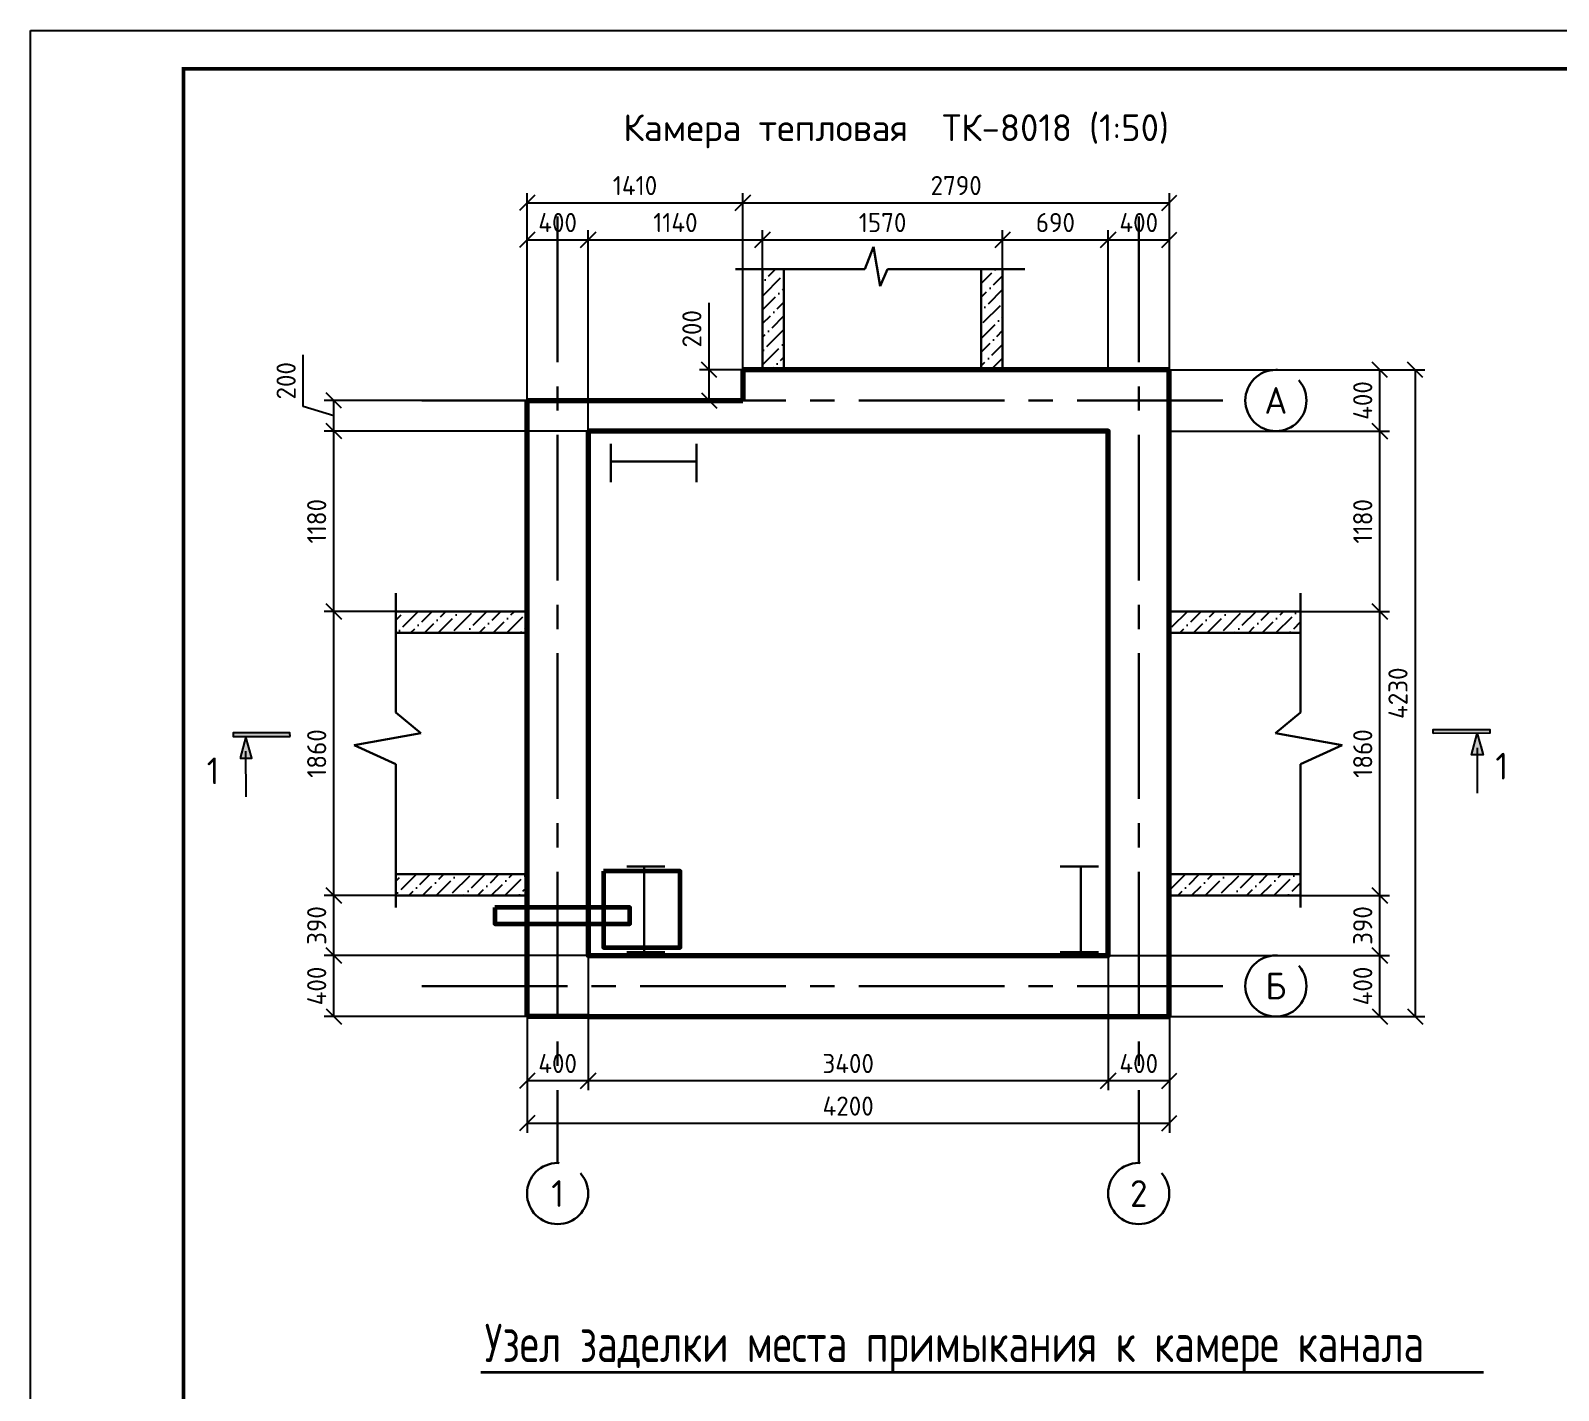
# Model space of a CAD drawing. Header units: millimetres. Extents: x 1601 to 14530, y 1157 to 12625.
# Drawn here: x 7191.1 to 7390.9, y 2383.5 to 2561.4 of the extents above; entities that cross this region are included whole.
import ezdxf

# ---------------------------------------------------------------- set-up
doc = ezdxf.new("R2010")
doc.units = ezdxf.units.MM
doc.linetypes.add('осевая2', pattern=[28.575, 19.05, -3.175, 3.175, -3.175])
for name, color, linetype, lineweight in [('Заголовки', 3, 'Continuous', 35), ('Осевая', 2, 'осевая2', 30), ('Основной', 1, 'Continuous', 60), ('Размер 3.5', 250, 'Continuous', 35), ('Размеры на чертеже', 250, 'Continuous', 25), ('Тонкие', 5, 'Continuous', 30)]:
    doc.layers.add(name, color=color, linetype=linetype, lineweight=lineweight)
doc.layers.add('Штриховка', color=7, linetype='Continuous')
doc.styles.add('-ISOCPEUR-', font='isocpeur.TTF')
doc.styles.add('GOST', font='GOST Common.ttf')
doc.styles.get("Standard").update_dxf_attribs({"font": 'GOST Common.ttf'})
doc.dimstyles.new('М 1 к 50', dxfattribs={"dimtxt": 2.5, "dimasz": 2, "dimexe": 1.25, "dimexo": 0, "dimgap": 1, "dimtad": 1, "dimdec": 0, "dimlfac": 50, "dimzin": 0, "dimdsep": 46, "dimtxsty": 'GOST', "dimblk": 'OBLIQUE', "dimcen": 0, "dimclrd": 256, "dimclre": 256, "dimclrt": 256, "dimazin": 2, "dimtfac": 1, "dimtdec": 0, "dimtmove": 0, "dimatfit": 3, "dimldrblk": 'NONE', "dimfxl": 1.25, "dimtolj": 1, "dimtzin": 0, "dimlwd": -1, "dimlwe": -1, "dimarcsym": 2})
pattern_1 = [(45, (364.0255, -868.468), (0.6735192, 2.46957043), [3.175, -0.635, 0, -0.635])]

# ---------------------------------------------------------------- blocks, each defined once
blk = doc.blocks.new('_Oblique')
at = {"color": 0, "linetype": 'ByBlock', "lineweight": -2}
blk.add_line((-0.5, -0.5), (0.5, 0.5), dxfattribs=at)
blk = doc.blocks.new('*D424')
at = {"transparency": 16777216}
for p, q in [((7332.01, 2440.45), (7368.8, 2440.45)), ((7367.55, 2432.45), (7367.55, 2440.45)), ((7340.01, 2432.45), (7368.8, 2432.45))]:
    blk.add_line(p, q, dxfattribs=at)
at = {"layer": 'Defpoints', "color": 0, "transparency": 16777216}
for p in [(7332.01, 2440.45), (7367.55, 2440.45), (7340.01, 2432.45)]:
    blk.add_point(p, dxfattribs=at)
at = {"transparency": 16777216, "xscale": 2, "yscale": 2, "zscale": 2}
for p, rotation in [((7367.55, 2440.45), 90), ((7367.55, 2432.45), 270)]:
    blk.add_blockref('_Oblique', p, dxfattribs=dict(at, rotation=rotation))
at = {"transparency": 16777216, "insert": (7365.3, 2436.45), "char_height": 2.5, "attachment_point": 5, "rotation": 90, "style": 'GOST'}
blk.add_mtext('\\A1;400', dxfattribs=at)
blk = doc.blocks.new('_None')
blk = doc.blocks.new('*D425')
at = {"transparency": 16777216}
for p, q in [((7357.17, 2448.27), (7368.8, 2448.27)), ((7367.55, 2440.45), (7367.55, 2448.27)), ((7332.01, 2440.45), (7368.8, 2440.45))]:
    blk.add_line(p, q, dxfattribs=at)
at = {"layer": 'Defpoints', "color": 0, "transparency": 16777216}
for p in [(7357.17, 2448.27), (7367.55, 2448.27), (7332.01, 2440.45)]:
    blk.add_point(p, dxfattribs=at)
at = {"transparency": 16777216, "xscale": 2, "yscale": 2, "zscale": 2}
for p, rotation in [((7367.55, 2448.27), 90), ((7367.55, 2440.45), 270)]:
    blk.add_blockref('_Oblique', p, dxfattribs=dict(at, rotation=rotation))
at = {"transparency": 16777216, "insert": (7365.3, 2444.36), "char_height": 2.5, "attachment_point": 5, "rotation": 90, "style": 'GOST'}
blk.add_mtext('\\A1;390', dxfattribs=at)
blk = doc.blocks.new('*D426')
at = {"transparency": 16777216}
for p, q in [((7357.17, 2485.45), (7368.8, 2485.45)), ((7367.55, 2448.27), (7367.55, 2485.45)), ((7357.17, 2448.27), (7368.8, 2448.27))]:
    blk.add_line(p, q, dxfattribs=at)
at = {"layer": 'Defpoints', "color": 0, "transparency": 16777216}
for p in [(7357.17, 2485.45), (7367.55, 2485.45), (7357.17, 2448.27)]:
    blk.add_point(p, dxfattribs=at)
at = {"transparency": 16777216, "xscale": 2, "yscale": 2, "zscale": 2}
for p, rotation in [((7367.55, 2485.45), 90), ((7367.55, 2448.27), 270)]:
    blk.add_blockref('_Oblique', p, dxfattribs=dict(at, rotation=rotation))
at = {"transparency": 16777216, "insert": (7365.3, 2466.86), "char_height": 2.5, "attachment_point": 5, "rotation": 90, "style": 'GOST'}
blk.add_mtext('\\A1;1860', dxfattribs=at)
blk = doc.blocks.new('*D427')
at = {"transparency": 16777216}
for p, q in [((7340.01, 2509.04), (7368.8, 2509.04)), ((7367.55, 2485.45), (7367.55, 2509.04)), ((7357.17, 2485.45), (7368.8, 2485.45))]:
    blk.add_line(p, q, dxfattribs=at)
at = {"layer": 'Defpoints', "color": 0, "transparency": 16777216}
for p in [(7340.01, 2509.04), (7367.55, 2509.04), (7357.17, 2485.45)]:
    blk.add_point(p, dxfattribs=at)
at = {"transparency": 16777216, "xscale": 2, "yscale": 2, "zscale": 2}
for p, rotation in [((7367.55, 2509.04), 90), ((7367.55, 2485.45), 270)]:
    blk.add_blockref('_Oblique', p, dxfattribs=dict(at, rotation=rotation))
at = {"transparency": 16777216, "insert": (7365.3, 2497.24), "char_height": 2.5, "attachment_point": 5, "rotation": 90, "style": 'GOST'}
blk.add_mtext('\\A1;1180', dxfattribs=at)
blk = doc.blocks.new('*D428')
at = {"transparency": 16777216}
for p, q in [((7340.01, 2517.05), (7368.8, 2517.05)), ((7367.55, 2509.04), (7367.55, 2517.05)), ((7340.01, 2509.04), (7368.8, 2509.04))]:
    blk.add_line(p, q, dxfattribs=at)
at = {"layer": 'Defpoints', "color": 0, "transparency": 16777216}
for p in [(7340.01, 2517.05), (7367.55, 2517.05), (7340.01, 2509.04)]:
    blk.add_point(p, dxfattribs=at)
at = {"transparency": 16777216, "xscale": 2, "yscale": 2, "zscale": 2}
for p, rotation in [((7367.55, 2517.05), 90), ((7367.55, 2509.04), 270)]:
    blk.add_blockref('_Oblique', p, dxfattribs=dict(at, rotation=rotation))
at = {"transparency": 16777216, "insert": (7365.3, 2513.04), "char_height": 2.5, "attachment_point": 5, "rotation": 90, "style": 'GOST'}
blk.add_mtext('\\A1;400', dxfattribs=at)
blk = doc.blocks.new('*D429')
at = {"transparency": 16777216}
for p, q in [((7332.01, 2440.45), (7332.01, 2422.81)), ((7340.01, 2432.45), (7340.01, 2422.81)), ((7340.01, 2424.06), (7332.01, 2424.06))]:
    blk.add_line(p, q, dxfattribs=at)
at = {"layer": 'Defpoints', "color": 0, "transparency": 16777216}
for p in [(7332.01, 2440.45), (7340.01, 2432.45), (7332.01, 2424.06)]:
    blk.add_point(p, dxfattribs=at)
at = {"transparency": 16777216, "xscale": 2, "yscale": 2, "zscale": 2, "rotation": 180}
blk.add_blockref('_Oblique', (7332.01, 2424.06), dxfattribs=at)
at = {"transparency": 16777216, "xscale": 2, "yscale": 2, "zscale": 2}
blk.add_blockref('_Oblique', (7340.01, 2424.06), dxfattribs=at)
at = {"transparency": 16777216, "insert": (7336.01, 2426.31), "char_height": 2.5, "attachment_point": 5, "style": 'GOST'}
blk.add_mtext('\\A1;400', dxfattribs=at)
blk = doc.blocks.new('*D430')
at = {"transparency": 16777216}
for p, q in [((7264.01, 2440.45), (7264.01, 2422.81)), ((7332.01, 2440.45), (7332.01, 2422.81)), ((7332.01, 2424.06), (7264.01, 2424.06))]:
    blk.add_line(p, q, dxfattribs=at)
at = {"layer": 'Defpoints', "color": 0, "transparency": 16777216}
for p in [(7264.01, 2440.45), (7332.01, 2440.45), (7264.01, 2424.06)]:
    blk.add_point(p, dxfattribs=at)
at = {"transparency": 16777216, "xscale": 2, "yscale": 2, "zscale": 2, "rotation": 180}
blk.add_blockref('_Oblique', (7264.01, 2424.06), dxfattribs=at)
at = {"transparency": 16777216, "xscale": 2, "yscale": 2, "zscale": 2}
blk.add_blockref('_Oblique', (7332.01, 2424.06), dxfattribs=at)
at = {"transparency": 16777216, "insert": (7298.01, 2426.31), "char_height": 2.5, "attachment_point": 5, "style": 'GOST'}
blk.add_mtext('\\A1;3400', dxfattribs=at)
blk = doc.blocks.new('*D431')
at = {"transparency": 16777216}
for p, q in [((7264.01, 2440.45), (7264.01, 2422.81)), ((7256.01, 2432.45), (7256.01, 2422.81)), ((7264.01, 2424.06), (7256.01, 2424.06))]:
    blk.add_line(p, q, dxfattribs=at)
at = {"layer": 'Defpoints', "color": 0, "transparency": 16777216}
for p in [(7264.01, 2440.45), (7256.01, 2432.45), (7256.01, 2424.06)]:
    blk.add_point(p, dxfattribs=at)
at = {"transparency": 16777216, "xscale": 2, "yscale": 2, "zscale": 2, "rotation": 180}
blk.add_blockref('_Oblique', (7256.01, 2424.06), dxfattribs=at)
at = {"transparency": 16777216, "xscale": 2, "yscale": 2, "zscale": 2}
blk.add_blockref('_Oblique', (7264.01, 2424.06), dxfattribs=at)
at = {"transparency": 16777216, "insert": (7260.01, 2426.31), "char_height": 2.5, "attachment_point": 5, "style": 'GOST'}
blk.add_mtext('\\A1;400', dxfattribs=at)
blk = doc.blocks.new('*D432')
at = {"transparency": 16777216}
for p, q in [((7256.01, 2422.81), (7256.01, 2417.24)), ((7340.01, 2422.81), (7340.01, 2417.24)), ((7256.01, 2418.49), (7340.01, 2418.49))]:
    blk.add_line(p, q, dxfattribs=at)
at = {"layer": 'Defpoints', "color": 0, "transparency": 16777216}
for p in [(7256.01, 2422.81), (7340.01, 2422.81), (7340.01, 2418.49)]:
    blk.add_point(p, dxfattribs=at)
at = {"transparency": 16777216, "xscale": 2, "yscale": 2, "zscale": 2, "rotation": 180}
blk.add_blockref('_Oblique', (7256.01, 2418.49), dxfattribs=at)
at = {"transparency": 16777216, "xscale": 2, "yscale": 2, "zscale": 2}
blk.add_blockref('_Oblique', (7340.01, 2418.49), dxfattribs=at)
at = {"transparency": 16777216, "insert": (7298.01, 2420.74), "char_height": 2.5, "attachment_point": 5, "style": 'GOST'}
blk.add_mtext('\\A1;4200', dxfattribs=at)
blk = doc.blocks.new('*D433')
at = {"transparency": 16777216}
for p, q in [((7264.01, 2440.45), (7229.5, 2440.45)), ((7230.75, 2432.45), (7230.75, 2440.45)), ((7256.01, 2432.45), (7229.5, 2432.45))]:
    blk.add_line(p, q, dxfattribs=at)
at = {"layer": 'Defpoints', "color": 0, "transparency": 16777216}
for p in [(7230.75, 2440.45), (7264.01, 2440.45), (7256.01, 2432.45)]:
    blk.add_point(p, dxfattribs=at)
at = {"transparency": 16777216, "xscale": 2, "yscale": 2, "zscale": 2}
for p, rotation in [((7230.75, 2440.45), 90), ((7230.75, 2432.45), 270)]:
    blk.add_blockref('_Oblique', p, dxfattribs=dict(at, rotation=rotation))
at = {"transparency": 16777216, "insert": (7228.5, 2436.45), "char_height": 2.5, "attachment_point": 5, "rotation": 90, "style": 'GOST'}
blk.add_mtext('\\A1;400', dxfattribs=at)
blk = doc.blocks.new('*D434')
at = {"transparency": 16777216}
for p, q in [((7238.85, 2448.27), (7229.5, 2448.27)), ((7230.75, 2440.45), (7230.75, 2448.27)), ((7264.01, 2440.45), (7229.5, 2440.45))]:
    blk.add_line(p, q, dxfattribs=at)
at = {"layer": 'Defpoints', "color": 0, "transparency": 16777216}
for p in [(7230.75, 2448.27), (7238.85, 2448.27), (7264.01, 2440.45)]:
    blk.add_point(p, dxfattribs=at)
at = {"transparency": 16777216, "xscale": 2, "yscale": 2, "zscale": 2}
for p, rotation in [((7230.75, 2448.27), 90), ((7230.75, 2440.45), 270)]:
    blk.add_blockref('_Oblique', p, dxfattribs=dict(at, rotation=rotation))
at = {"transparency": 16777216, "insert": (7228.5, 2444.36), "char_height": 2.5, "attachment_point": 5, "rotation": 90, "style": 'GOST'}
blk.add_mtext('\\A1;390', dxfattribs=at)
blk = doc.blocks.new('*D435')
at = {"transparency": 16777216}
for p, q in [((7238.85, 2485.45), (7229.5, 2485.45)), ((7230.75, 2448.27), (7230.75, 2485.45)), ((7238.85, 2448.27), (7229.5, 2448.27))]:
    blk.add_line(p, q, dxfattribs=at)
at = {"layer": 'Defpoints', "color": 0, "transparency": 16777216}
for p in [(7230.75, 2485.45), (7238.85, 2485.45), (7238.85, 2448.27)]:
    blk.add_point(p, dxfattribs=at)
at = {"transparency": 16777216, "xscale": 2, "yscale": 2, "zscale": 2}
for p, rotation in [((7230.75, 2485.45), 90), ((7230.75, 2448.27), 270)]:
    blk.add_blockref('_Oblique', p, dxfattribs=dict(at, rotation=rotation))
at = {"transparency": 16777216, "insert": (7228.5, 2466.86), "char_height": 2.5, "attachment_point": 5, "rotation": 90, "style": 'GOST'}
blk.add_mtext('\\A1;1860', dxfattribs=at)
blk = doc.blocks.new('*D436')
at = {"transparency": 16777216}
for p, q in [((7264.01, 2509.05), (7229.5, 2509.05)), ((7230.75, 2485.45), (7230.75, 2509.05)), ((7238.85, 2485.45), (7229.5, 2485.45))]:
    blk.add_line(p, q, dxfattribs=at)
at = {"layer": 'Defpoints', "color": 0, "transparency": 16777216}
for p in [(7230.75, 2509.05), (7264.01, 2509.05), (7238.85, 2485.45)]:
    blk.add_point(p, dxfattribs=at)
at = {"transparency": 16777216, "xscale": 2, "yscale": 2, "zscale": 2}
for p, rotation in [((7230.75, 2509.05), 90), ((7230.75, 2485.45), 270)]:
    blk.add_blockref('_Oblique', p, dxfattribs=dict(at, rotation=rotation))
at = {"transparency": 16777216, "insert": (7228.5, 2497.25), "char_height": 2.5, "attachment_point": 5, "rotation": 90, "style": 'GOST'}
blk.add_mtext('\\A1;1180', dxfattribs=at)
blk = doc.blocks.new('*D437')
at = {"transparency": 16777216}
for p, q in [((7226.75, 2512.25), (7226.75, 2519)), ((7230.75, 2511.05), (7226.75, 2512.25)), ((7256.01, 2513.05), (7229.5, 2513.05)), ((7230.75, 2509.05), (7230.75, 2513.05)), ((7264.01, 2509.05), (7229.5, 2509.05))]:
    blk.add_line(p, q, dxfattribs=at)
at = {"layer": 'Defpoints', "color": 0, "transparency": 16777216}
for p in [(7230.75, 2513.05), (7256.01, 2513.05), (7264.01, 2509.05)]:
    blk.add_point(p, dxfattribs=at)
at = {"transparency": 16777216, "xscale": 2, "yscale": 2, "zscale": 2}
for p, rotation in [((7230.75, 2513.05), 90), ((7230.75, 2509.05), 270)]:
    blk.add_blockref('_Oblique', p, dxfattribs=dict(at, rotation=rotation))
at = {"transparency": 16777216, "insert": (7224.5, 2515.62), "char_height": 2.5, "attachment_point": 5, "rotation": 90, "style": 'GOST'}
blk.add_mtext('\\A1;200', dxfattribs=at)
blk = doc.blocks.new('*D438')
at = {"transparency": 16777216}
for p, q in [((7368.8, 2517.05), (7373.41, 2517.05)), ((7372.16, 2517.05), (7372.16, 2432.45)), ((7368.8, 2432.45), (7373.41, 2432.45))]:
    blk.add_line(p, q, dxfattribs=at)
at = {"layer": 'Defpoints', "color": 0, "transparency": 16777216}
for p in [(7368.8, 2517.05), (7368.8, 2432.45), (7372.16, 2432.45)]:
    blk.add_point(p, dxfattribs=at)
at = {"transparency": 16777216, "xscale": 2, "yscale": 2, "zscale": 2}
for p, rotation in [((7372.16, 2517.05), 90), ((7372.16, 2432.45), 270)]:
    blk.add_blockref('_Oblique', p, dxfattribs=dict(at, rotation=rotation))
at = {"transparency": 16777216, "insert": (7369.91, 2474.75), "char_height": 2.5, "attachment_point": 5, "rotation": 90, "style": 'GOST'}
blk.add_mtext('\\A1;4230', dxfattribs=at)
blk = doc.blocks.new('*D487')
at = {"transparency": 16777216}
for p, q in [((7256.01, 2528.45), (7256.01, 2540.16)), ((7284.25, 2517.05), (7284.25, 2540.16)), ((7256.01, 2538.91), (7284.25, 2538.91))]:
    blk.add_line(p, q, dxfattribs=at)
at = {"layer": 'Defpoints', "color": 0, "transparency": 16777216}
for p in [(7284.25, 2538.91), (7256.01, 2528.45), (7284.25, 2517.05)]:
    blk.add_point(p, dxfattribs=at)
at = {"transparency": 16777216, "xscale": 2, "yscale": 2, "zscale": 2, "rotation": 180}
blk.add_blockref('_Oblique', (7256.01, 2538.91), dxfattribs=at)
at = {"transparency": 16777216, "xscale": 2, "yscale": 2, "zscale": 2}
blk.add_blockref('_Oblique', (7284.25, 2538.91), dxfattribs=at)
at = {"transparency": 16777216, "insert": (7270.13, 2541.16), "char_height": 2.5, "attachment_point": 5, "style": 'GOST'}
blk.add_mtext('\\A1;1410', dxfattribs=at)
blk = doc.blocks.new('*D488')
at = {"transparency": 16777216}
for p, q in [((7284.25, 2517.05), (7284.25, 2540.16)), ((7340.01, 2532.45), (7340.01, 2540.16)), ((7284.25, 2538.91), (7340.01, 2538.91))]:
    blk.add_line(p, q, dxfattribs=at)
at = {"layer": 'Defpoints', "color": 0, "transparency": 16777216}
for p in [(7340.01, 2538.91), (7340.01, 2532.45), (7284.25, 2517.05)]:
    blk.add_point(p, dxfattribs=at)
at = {"transparency": 16777216, "xscale": 2, "yscale": 2, "zscale": 2, "rotation": 180}
blk.add_blockref('_Oblique', (7284.25, 2538.91), dxfattribs=at)
at = {"transparency": 16777216, "xscale": 2, "yscale": 2, "zscale": 2}
blk.add_blockref('_Oblique', (7340.01, 2538.91), dxfattribs=at)
at = {"transparency": 16777216, "insert": (7312.13, 2541.16), "char_height": 2.5, "attachment_point": 5, "style": 'GOST'}
blk.add_mtext('\\A1;2790', dxfattribs=at)
blk = doc.blocks.new('*D498')
at = {"transparency": 16777216}
for p, q in [((7256.01, 2513.05), (7256.01, 2535.32)), ((7256.01, 2534.07), (7264.01, 2534.07)), ((7264.01, 2509.05), (7264.01, 2535.32))]:
    blk.add_line(p, q, dxfattribs=at)
at = {"layer": 'Defpoints', "color": 0, "transparency": 16777216}
for p in [(7264.01, 2534.07), (7256.01, 2513.05), (7264.01, 2509.05)]:
    blk.add_point(p, dxfattribs=at)
at = {"transparency": 16777216, "xscale": 2, "yscale": 2, "zscale": 2, "rotation": 180}
blk.add_blockref('_Oblique', (7256.01, 2534.07), dxfattribs=at)
at = {"transparency": 16777216, "xscale": 2, "yscale": 2, "zscale": 2}
blk.add_blockref('_Oblique', (7264.01, 2534.07), dxfattribs=at)
at = {"transparency": 16777216, "insert": (7260.01, 2536.32), "char_height": 2.5, "attachment_point": 5, "style": 'GOST'}
blk.add_mtext('\\A1;400', dxfattribs=at)
blk = doc.blocks.new('*D500')
at = {"transparency": 16777216}
for p, q in [((7286.81, 2530.2), (7286.81, 2535.32)), ((7286.81, 2534.07), (7318.21, 2534.07)), ((7318.21, 2530.2), (7318.21, 2535.32))]:
    blk.add_line(p, q, dxfattribs=at)
at = {"layer": 'Defpoints', "color": 0, "transparency": 16777216}
for p in [(7318.21, 2534.07), (7286.81, 2530.2), (7318.21, 2530.2)]:
    blk.add_point(p, dxfattribs=at)
at = {"transparency": 16777216, "xscale": 2, "yscale": 2, "zscale": 2, "rotation": 180}
blk.add_blockref('_Oblique', (7286.81, 2534.07), dxfattribs=at)
at = {"transparency": 16777216, "xscale": 2, "yscale": 2, "zscale": 2}
blk.add_blockref('_Oblique', (7318.21, 2534.07), dxfattribs=at)
at = {"transparency": 16777216, "insert": (7302.51, 2536.32), "char_height": 2.5, "attachment_point": 5, "style": 'GOST'}
blk.add_mtext('\\A1;1570', dxfattribs=at)
blk = doc.blocks.new('*D501')
at = {"transparency": 16777216}
for p, q in [((7318.21, 2530.2), (7318.21, 2535.32)), ((7318.21, 2534.07), (7332.01, 2534.07)), ((7332.01, 2517.05), (7332.01, 2535.32))]:
    blk.add_line(p, q, dxfattribs=at)
at = {"layer": 'Defpoints', "color": 0, "transparency": 16777216}
for p in [(7332.01, 2534.07), (7318.21, 2530.2), (7332.01, 2517.05)]:
    blk.add_point(p, dxfattribs=at)
at = {"transparency": 16777216, "xscale": 2, "yscale": 2, "zscale": 2, "rotation": 180}
blk.add_blockref('_Oblique', (7318.21, 2534.07), dxfattribs=at)
at = {"transparency": 16777216, "xscale": 2, "yscale": 2, "zscale": 2}
blk.add_blockref('_Oblique', (7332.01, 2534.07), dxfattribs=at)
at = {"transparency": 16777216, "insert": (7325.11, 2536.32), "char_height": 2.5, "attachment_point": 5, "style": 'GOST'}
blk.add_mtext('\\A1;690', dxfattribs=at)
blk = doc.blocks.new('*D502')
at = {"transparency": 16777216}
for p, q in [((7332.01, 2517.05), (7332.01, 2535.32)), ((7332.01, 2534.07), (7340.01, 2534.07)), ((7340.01, 2517.05), (7340.01, 2535.32))]:
    blk.add_line(p, q, dxfattribs=at)
at = {"layer": 'Defpoints', "color": 0, "transparency": 16777216}
for p in [(7340.01, 2534.07), (7332.01, 2517.05), (7340.01, 2517.05)]:
    blk.add_point(p, dxfattribs=at)
at = {"transparency": 16777216, "xscale": 2, "yscale": 2, "zscale": 2, "rotation": 180}
blk.add_blockref('_Oblique', (7332.01, 2534.07), dxfattribs=at)
at = {"transparency": 16777216, "xscale": 2, "yscale": 2, "zscale": 2}
blk.add_blockref('_Oblique', (7340.01, 2534.07), dxfattribs=at)
at = {"transparency": 16777216, "insert": (7336.01, 2536.32), "char_height": 2.5, "attachment_point": 5, "style": 'GOST'}
blk.add_mtext('\\A1;400', dxfattribs=at)
blk = doc.blocks.new('*D503')
at = {"transparency": 16777216}
for p, q in [((7279.82, 2517.05), (7279.82, 2525.8)), ((7284.25, 2517.05), (7278.57, 2517.05)), ((7279.82, 2513.05), (7279.82, 2517.05)), ((7284.25, 2513.05), (7278.57, 2513.05))]:
    blk.add_line(p, q, dxfattribs=at)
at = {"layer": 'Defpoints', "color": 0, "transparency": 16777216}
for p in [(7284.25, 2517.05), (7279.82, 2513.05), (7284.25, 2513.05)]:
    blk.add_point(p, dxfattribs=at)
at = {"transparency": 16777216, "xscale": 2, "yscale": 2, "zscale": 2}
for p, rotation in [((7279.82, 2517.05), 90), ((7279.82, 2513.05), 270)]:
    blk.add_blockref('_Oblique', p, dxfattribs=dict(at, rotation=rotation))
at = {"transparency": 16777216, "insert": (7277.57, 2522.42), "char_height": 2.5, "attachment_point": 5, "rotation": 90, "style": 'GOST'}
blk.add_mtext('\\A1;200', dxfattribs=at)
blk = doc.blocks.new('направление')
at = {"layer": 'Размеры на чертеже'}
h = blk.add_hatch(color=256, dxfattribs=at)
h.dxf.hatch_style = 1
h.paths.add_polyline_path([(0, 0), (-3.75, 1.04), (-3.75, -1.03)])
blk.add_line((-10.5, 0), (-2.5, 0), dxfattribs=at)
blk.add_lwpolyline([(0, 0), (-3.75, 1.04), (-3.75, -1.03)], close=True, dxfattribs=at)
blk = doc.blocks.new('*U512')
at = {"layer": 'Штриховка', "true_color": 0x000000}
h = blk.add_hatch(color=18, dxfattribs=at)
h.dxf.hatch_style = 1
h.paths.add_polyline_path([(-4.3099, 0.0234), (-4.3099, 0.0017), (-3.9782, 0.0017), (-3.9782, 0.0234)])
h = blk.add_hatch(color=18, dxfattribs=at)
h.dxf.hatch_style = 1
h.paths.add_polyline_path([(2.7024, 0.0234), (2.7024, 0.0007), (3.0341, 0.0007), (3.0341, 0.0234)])
at = {"layer": 'Штриховка', "color": 18, "true_color": 0x000000}
for points in [[(-3.9782, 0.0017), (-3.9782, 0.0234), (-4.3099, 0.0234), (-4.3099, 0.0017)], [(2.7024, 0.0007), (2.7024, 0.0234), (3.0341, 0.0234), (3.0341, 0.0007)]]:
    blk.add_lwpolyline(points, close=True, dxfattribs=at)
at = {"layer": 'Размеры на чертеже', "yscale": 0.03333333333333333, "zscale": 0.03333333333333333}
for p, xscale, rotation in [((-4.2359, 0), 0.03333333333333333, 89.99999999993935), ((2.9601, 0), -0.03333333333333333, 270.0000000000607)]:
    blk.add_blockref('направление', p, dxfattribs=dict(at, xscale=xscale, rotation=rotation))
blk = doc.blocks.new('*D513')
at = {"transparency": 16777216}
for p, q in [((7264.01, 2509.05), (7264.01, 2535.32)), ((7264.01, 2534.07), (7286.81, 2534.07)), ((7286.81, 2530.2), (7286.81, 2535.32))]:
    blk.add_line(p, q, dxfattribs=at)
at = {"layer": 'Defpoints', "color": 0, "transparency": 16777216}
for p in [(7286.81, 2534.07), (7286.81, 2530.2), (7264.01, 2509.05)]:
    blk.add_point(p, dxfattribs=at)
at = {"transparency": 16777216, "xscale": 2, "yscale": 2, "zscale": 2, "rotation": 180}
blk.add_blockref('_Oblique', (7264.01, 2534.07), dxfattribs=at)
at = {"transparency": 16777216, "xscale": 2, "yscale": 2, "zscale": 2}
blk.add_blockref('_Oblique', (7286.81, 2534.07), dxfattribs=at)
at = {"transparency": 16777216, "insert": (7275.41, 2536.32), "char_height": 2.5, "attachment_point": 5, "style": 'GOST'}
blk.add_mtext('\\A1;1140', dxfattribs=at)

msp = doc.modelspace()

# ---------------------------------------------------------------- hatches: boundary and pattern name
at = {"layer": 'Штриховка'}
h = msp.add_hatch(dxfattribs=at)
h.set_pattern_fill('ANSI36', color=256, scale=0.4)
h.set_pattern_definition([(45, (16.7394, 0), (0.6735192, 2.46957043), [3.175, -0.635, 0, -0.635])])
h.paths.add_polyline_path([(7318.2084, 2530.2038), (7315.4084, 2530.2038), (7315.4084, 2517.0456), (7318.2084, 2517.0456)])
h.paths.add_polyline_path([(7286.8084, 2517.0456), (7289.6084, 2517.0456), (7289.6084, 2530.2038), (7286.8084, 2530.2038)])
h = msp.add_hatch(dxfattribs=at)
h.set_pattern_fill('ANSI36', color=256, scale=0.4)
h.set_pattern_definition(pattern_1)
h.paths.add_polyline_path([(7256.0072, 2485.4456), (7238.8484, 2485.4456), (7238.8484, 2482.6456), (7256.0072, 2482.6456)])
h.paths.add_polyline_path([(7256.0072, 2451.0686), (7238.8484, 2451.0686), (7238.8507, 2448.2686), (7256.0095, 2448.2686)])
h = msp.add_hatch(dxfattribs=at)
h.set_pattern_fill('ANSI36', color=256, scale=0.4)
h.set_pattern_definition(pattern_1)
h.paths.add_polyline_path([(7340.0072, 2485.4456), (7357.166, 2485.4456), (7357.166, 2482.6456), (7340.0072, 2482.6456)])
h.paths.add_polyline_path([(7340.0072, 2451.0686), (7357.166, 2451.0686), (7357.1637, 2448.2686), (7340.0049, 2448.2686)])

# ---------------------------------------------------------------- linework, layer by layer
at = {"color": 1, "lineweight": 100}
for p, q in [((7332.0072, 2517.0456), (7284.246, 2517.0456)), ((7284.246, 2517.0456), (7284.246, 2513.0456)), ((7340.0072, 2517.0456), (7332.0072, 2517.0456)), ((7340.0072, 2432.4456), (7340.0072, 2517.0456)), ((7256.0072, 2509.0456), (7256.0072, 2513.0456)), ((7256.0072, 2513.0456), (7284.246, 2513.0456)), ((7256.0072, 2432.4456), (7256.0072, 2509.0456)), ((7264.0072, 2432.4456), (7256.0072, 2432.4456)), ((7264.0072, 2432.4456), (7332.0072, 2432.4456)), ((7332.0072, 2432.4456), (7340.0072, 2432.4456))]:
    msp.add_line(p, q, dxfattribs=at)
msp.add_lwpolyline([(7191.0803, 2561.4364), (7785.0803, 2561.4364), (7785.0803, 2141.4364), (7191.0803, 2141.4364)], close=True)
at = {"const_width": 0.5}
msp.add_lwpolyline([(7211.0803, 2556.4364), (7780.0803, 2556.4364), (7780.0803, 2146.4364), (7211.0803, 2146.4364)], close=True, dxfattribs=at)
at = {"color": 1, "lineweight": 100}
msp.add_lwpolyline([(7264.0072, 2509.0456), (7264.0072, 2440.4456), (7332.0072, 2440.4456), (7332.0072, 2509.0456)], close=True, dxfattribs=at)
at = {"layer": 'Заголовки', "color": 18, "true_color": 0x000000}
msp.add_line((7249.9487, 2385.919), (7381.1025, 2385.919), dxfattribs=at)
at = {"layer": 'Осевая'}
for p, q in [((7260.0071, 2537.1169), (7260.0062, 2413.297)), ((7336.0073, 2537.1169), (7336.0082, 2413.297)), ((7242.2362, 2513.0451), (7349.9588, 2513.0448)), ((7242.2362, 2436.4461), (7349.9588, 2436.4464))]:
    msp.add_line(p, q, dxfattribs=at)
for centre in [(7353.9463, 2513.0451), (7353.9463, 2436.4461), (7260.0062, 2409.2967), (7336.0082, 2409.2967)]:
    msp.add_circle(centre, 4.0002, dxfattribs=at)
at = {"layer": 'Основной'}
msp.add_lwpolyline([(7266.0239, 2451.4717), (7266.0239, 2441.4717), (7276.0239, 2441.4717), (7276.0239, 2451.4717)], close=True, dxfattribs=at)
msp.add_lwpolyline([(7251.7931, 2446.7256), (7251.7931, 2444.5656), (7269.4743, 2444.5656), (7269.4743, 2446.7256), (7251.7931, 2446.7256)], dxfattribs=at)
at = {"layer": 'Тонкие', "linetype": 'Continuous'}
for p, q in [((7300.2074, 2530.2038), (7301.3117, 2533.1282)), ((7301.3117, 2533.1282), (7302.1845, 2527.9859)), ((7283.289, 2530.2038), (7300.2074, 2530.2038)), ((7286.8084, 2530.2038), (7286.8084, 2517.0456)), ((7289.6084, 2530.2038), (7289.6084, 2517.0456)), ((7302.1845, 2527.9859), (7303.1492, 2530.2038)), ((7303.1492, 2530.2038), (7321.1113, 2530.2038)), ((7315.4084, 2530.2038), (7315.4084, 2517.0456)), ((7318.2084, 2530.2038), (7318.2084, 2517.0456)), ((7238.8484, 2472.2244), (7238.8484, 2487.8562)), ((7357.166, 2472.2244), (7357.166, 2487.8562)), ((7238.8484, 2485.4456), (7256.0072, 2485.4456)), ((7357.166, 2485.4456), (7340.0072, 2485.4456)), ((7238.8484, 2482.6456), (7256.0072, 2482.6456)), ((7357.166, 2482.6456), (7340.0072, 2482.6456)), ((7242.1071, 2469.5053), (7238.8484, 2472.2244)), ((7353.9073, 2469.5053), (7357.166, 2472.2244)), ((7233.3896, 2467.9604), (7242.1071, 2469.5053)), ((7238.8484, 2465.4879), (7233.3896, 2467.9604)), ((7362.6249, 2467.9604), (7353.9073, 2469.5053)), ((7357.166, 2465.4879), (7362.6249, 2467.9604)), ((7238.8484, 2446.7043), (7238.8484, 2465.4879)), ((7357.166, 2446.7043), (7357.166, 2465.4879)), ((7238.8484, 2451.0686), (7256.0072, 2451.0686)), ((7357.166, 2451.0686), (7340.0072, 2451.0686)), ((7238.8484, 2448.2686), (7256.0072, 2448.2686)), ((7357.166, 2448.2686), (7340.0072, 2448.2686))]:
    msp.add_line(p, q, dxfattribs=at)
at = {"layer": 'Тонкие'}
for p, q in [((7266.9647, 2507.354), (7266.9647, 2502.354)), ((7278.1647, 2502.354), (7278.1647, 2507.354)), ((7278.1647, 2505.0688), (7266.9647, 2505.0688)), ((7269.0394, 2452.0847), (7274.0394, 2452.0847)), ((7271.3246, 2440.8847), (7271.3246, 2452.0847)), ((7330.7332, 2452.0847), (7325.7332, 2452.0847)), ((7328.448, 2440.8847), (7328.448, 2452.0847)), ((7274.0394, 2440.8847), (7269.0394, 2440.8847)), ((7325.7332, 2440.8847), (7330.7332, 2440.8847))]:
    msp.add_line(p, q, dxfattribs=at)

# ---------------------------------------------------------------- texts
at = {"layer": 'Заголовки', "color": 18, "true_color": 0x000000, "width": 0.8}
msp.add_text('Узел заделки места примыкания к камере канала ', height=5, dxfattribs=at).set_placement((7250.4743, 2387.2618))
at = {"layer": 'Основной', "char_height": 3.5, "attachment_point": 5}
for s, insert, rotation in [('А', (7353.9463, 2513.0451), 359.991659), ('Б', (7353.9463, 2436.4461), 0.008341)]:
    msp.add_mtext_dynamic_manual_height_columns(s, width=5.739849, gutter_width=12.5, heights=[0], dxfattribs=dict(at, insert=insert, rotation=rotation))
for s, insert in [('1', (7260.0062, 2409.2967)), ('2', (7336.0082, 2409.2967))]:
    msp.add_mtext_dynamic_manual_height_columns(s, width=5.739849, gutter_width=12.5, heights=[0], dxfattribs=dict(at, insert=insert))
at = {"layer": 'Размер 3.5', "insert": (7266.3684, 2550.4793), "char_height": 3.5, "attachment_point": 1, "style": '-ISOCPEUR-'}
msp.add_mtext_dynamic_manual_height_columns('\\pi2.23557;{\\C7;Камера тепловая  ТК-8018 (1:50)}', width=76.571142, gutter_width=12.5, heights=[0], dxfattribs=at)

# ---------------------------------------------------------------- dimensions: what is measured, and where the dimension line sits
dim = msp.add_linear_dim(base=(7284.246, 2538.9131), p1=(7256.0072, 2528.45), p2=(7284.246, 2517.0456), text='1410', dimstyle='М 1 к 50')
dim.commit()
dim.dimension.update_dxf_attribs({"geometry": '*D487', "text_midpoint": (7270.1266, 2541.1631)})
dim = msp.add_linear_dim(base=(7340.0072, 2538.9131), p1=(7284.246, 2517.0456), p2=(7340.0072, 2532.45), text='2790', dimstyle='М 1 к 50', override={"dimtmove": 1})
dim.commit()
dim.dimension.update_dxf_attribs({"geometry": '*D488', "text_midpoint": (7312.1266, 2541.1631)})
for base, p1, p2, picture, middle in [((7264.0072, 2534.0708), (7256.0072, 2513.0456), (7264.0072, 2509.0456), '*D498', (7260.0072, 2536.3208)), ((7332.0072, 2424.0638), (7340.0072, 2432.4456), (7332.0072, 2440.4456), '*D429', (7336.0072, 2426.3138)), ((7340.0072, 2418.4854), (7256.0072, 2422.8138), (7340.0072, 2422.8138), '*D432', (7298.0072, 2420.7354))]:
    dim = msp.add_linear_dim(base=base, p1=p1, p2=p2, dimstyle='М 1 к 50')
    dim.commit()
    dim.dimension.update_dxf_attribs({"geometry": picture, "text_midpoint": middle})
for base, p1, p2, picture, middle in [((7286.8084, 2534.0708), (7264.0072, 2509.0456), (7286.8084, 2530.2038), '*D513', (7275.4078, 2536.3208)), ((7318.2084, 2534.0708), (7286.8084, 2530.2038), (7318.2084, 2530.2038), '*D500', (7302.5084, 2536.3208)), ((7332.0072, 2534.0708), (7318.2084, 2530.2038), (7332.0072, 2517.0456), '*D501', (7325.1078, 2536.3208)), ((7340.0072, 2534.0708), (7332.0072, 2517.0456), (7340.0072, 2517.0456), '*D502', (7336.0072, 2536.3208)), ((7256.0072, 2424.0638), (7264.0072, 2440.4456), (7256.0072, 2432.4456), '*D431', (7260.0072, 2426.3138)), ((7264.0072, 2424.0638), (7332.0072, 2440.4456), (7264.0072, 2440.4456), '*D430', (7298.0072, 2426.3138))]:
    dim = msp.add_linear_dim(base=base, p1=p1, p2=p2, dimstyle='М 1 к 50', override={"dimtmove": 1})
    dim.commit()
    dim.dimension.update_dxf_attribs({"geometry": picture, "text_midpoint": middle})
dim = msp.add_linear_dim(base=(7279.8201, 2513.0456), p1=(7284.246, 2517.0456), p2=(7284.246, 2513.0456), angle=90, dimstyle='М 1 к 50')
dim.commit()
dim.dimension.update_dxf_attribs({"geometry": '*D503', "text_midpoint": (7279.8201, 2522.4206), "dimtype": 160})
for base, p1, p2, picture, middle in [((7230.7505, 2513.0456), (7264.0072, 2509.0456), (7256.0072, 2513.0456), '*D437', (7224.5005, 2513.2456)), ((7367.5509, 2517.0456), (7340.0072, 2509.0403), (7340.0072, 2517.0456), '*D428', (7365.3009, 2513.043)), ((7230.7505, 2509.0456), (7238.8484, 2485.4456), (7264.0072, 2509.0456), '*D436', (7228.5005, 2497.2456)), ((7367.5509, 2509.0403), (7357.166, 2485.4456), (7340.0072, 2509.0403), '*D427', (7365.3009, 2497.243))]:
    dim = msp.add_linear_dim(base=base, p1=p1, p2=p2, angle=90, dimstyle='М 1 к 50', override={"dimtmove": 1})
    dim.commit()
    dim.dimension.update_dxf_attribs({"geometry": picture, "text_midpoint": middle})
for base, p1, p2, picture, middle in [((7372.1596, 2432.4456), (7368.8009, 2517.0456), (7368.8009, 2432.4456), '*D438', (7369.9096, 2474.7456)), ((7230.7505, 2440.4456), (7256.0072, 2432.4456), (7264.0072, 2440.4456), '*D433', (7228.5005, 2436.4456)), ((7367.5509, 2440.4456), (7340.0072, 2432.4456), (7332.0072, 2440.4456), '*D424', (7365.3009, 2436.4456))]:
    dim = msp.add_linear_dim(base=base, p1=p1, p2=p2, angle=90, dimstyle='М 1 к 50')
    dim.commit()
    dim.dimension.update_dxf_attribs({"geometry": picture, "text_midpoint": middle})
for base, p1, p2, text, picture, middle in [((7230.7505, 2485.4456), (7238.8484, 2448.2686), (7238.8484, 2485.4456), '1860', '*D435', (7228.5005, 2466.8571)), ((7367.5509, 2485.4456), (7357.166, 2448.2686), (7357.166, 2485.4456), '1860', '*D426', (7365.3009, 2466.8571)), ((7230.7505, 2448.2686), (7264.0072, 2440.4456), (7238.8484, 2448.2686), '390', '*D434', (7228.5005, 2444.3571)), ((7367.5509, 2448.2686), (7332.0072, 2440.4456), (7357.166, 2448.2686), '390', '*D425', (7365.3009, 2444.3571))]:
    dim = msp.add_linear_dim(base=base, p1=p1, p2=p2, angle=90, text=text, dimstyle='М 1 к 50', override={"dimtmove": 1})
    dim.commit()
    dim.dimension.update_dxf_attribs({"geometry": picture, "text_midpoint": middle})

# ---------------------------------------------------------------- next in the draw order: texts
at = {"layer": 'Основной', "insert": (7382.6492, 2466.9545), "char_height": 3.5, "attachment_point": 1, "style": 'GOST', "bg_fill": 3, "box_fill_scale": 1.5, "bg_fill_color": 256, "bg_fill_transparency": 0}
msp.add_mtext_dynamic_manual_height_columns('{\\C256;\\c0;1}', width=2.554097, gutter_width=1, heights=[0], dxfattribs=at)

# ---------------------------------------------------------------- next in the draw order: block references
at = {"layer": 'Размеры на чертеже', "xscale": 22.37934226584122, "yscale": 22.37934226584122, "zscale": 22.37934226584122, "rotation": 0.1616573459311101}
msp.add_blockref('*U512', (7314.0403, 2469.3005), dxfattribs=at)

# ---------------------------------------------------------------- next in the draw order: texts
at = {"layer": 'Основной', "insert": (7214.1084, 2466.3435), "char_height": 3.5, "attachment_point": 1, "style": 'GOST', "bg_fill": 3, "box_fill_scale": 1.5, "bg_fill_color": 256, "bg_fill_transparency": 0}
msp.add_mtext_dynamic_manual_height_columns('{\\C256;\\c0;1}', width=2.554097, gutter_width=1, heights=[0], dxfattribs=at)

doc.saveas('drawing.dxf')
